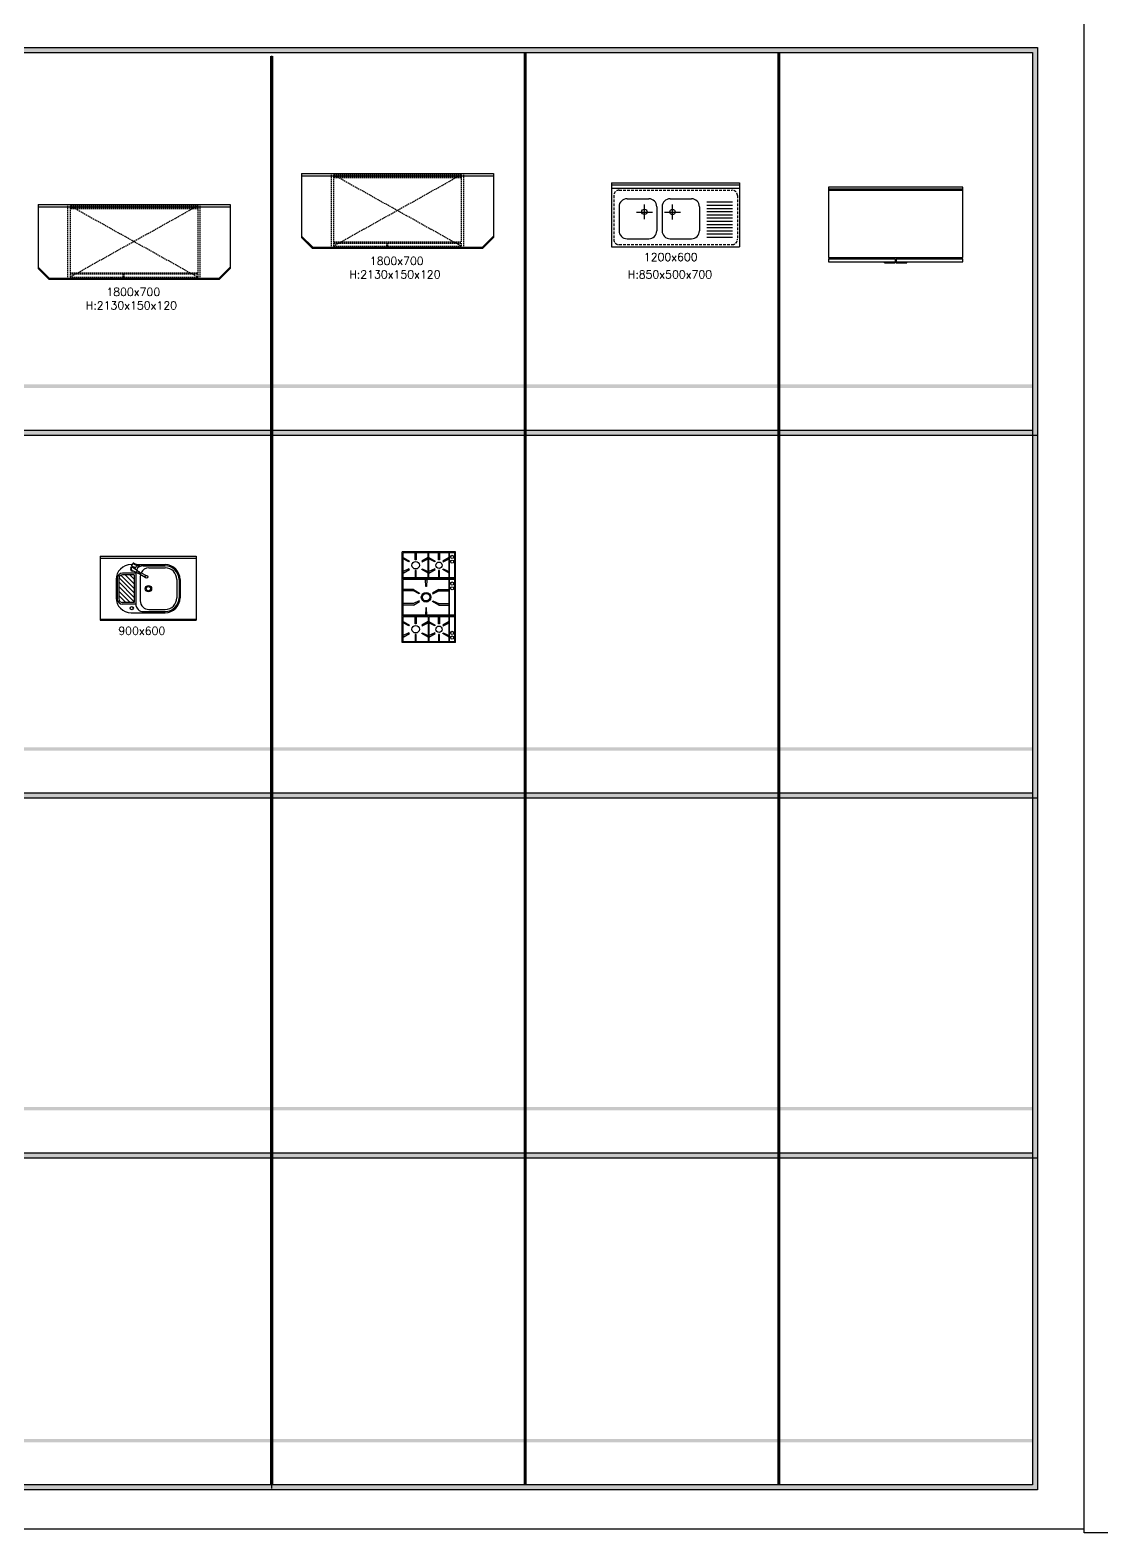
# Model space of a CAD drawing. Extents: x 0 to 79700, y -68 to 28499.
# Drawn here: x 10106 to 20154, y -38 to 14048 of the extents above; entities that cross this region are included whole.
import ezdxf

# ---------------------------------------------------------------- set-up
doc = ezdxf.new("R2010")
doc.units = 0
doc.header["$LTSCALE"] = 50
doc.header["$MEASUREMENT"] = 0
doc.linetypes.add('DASHED', pattern=[0.75, 0.5, -0.25])
doc.linetypes.add('HIDDEN', pattern=[0.375, 0.25, -0.125])
doc.layers.get('0').update_dxf_attribs({"linetype": 'CONTINUOUS'})
for name, color, linetype in [('1KIT', 4, 'CONTINUOUS'), ('FU', 4, 'CONTINUOUS'), ('FUR', 4, 'CONTINUOUS'), ('SHT', 7, 'CONTINUOUS'), ('TEXT1', 3, 'CONTINUOUS')]:
    doc.layers.add(name, color=color, linetype=linetype)
doc.styles.add('GHS', font='ROMANS.shx', dxfattribs={"bigfont": 'GHS.shx'})

msp = doc.modelspace()

# ---------------------------------------------------------------- linework, layer by layer
at = {"layer": '1KIT', "color": 7}
for p, q in [((12651.48944, 12702.48503), (14451.48944, 12702.48503)), ((12651.48944, 12702.48503), (12651.48944, 12102.48503)), ((12651.48944, 12682.48503), (14451.48944, 12682.48503)), ((14451.48944, 12702.48503), (14451.48944, 12102.48503)), ((15557.17161, 12616.95921), (16757.17161, 12616.95921)), ((15557.17161, 12616.95921), (15557.17161, 12016.95921)), ((15557.17161, 12596.95921), (16757.17161, 12596.95921)), ((15557.17161, 12566.95921), (16757.17161, 12566.95921)), ((16757.17161, 12616.95921), (16757.17161, 12016.95921)), ((18851.14919, 12575.51587), (17591.14919, 12575.51587)), ((17591.14919, 12575.51587), (17591.14919, 11915.51587)), ((18851.14919, 12555.51587), (17591.14919, 12555.51587)), ((18851.14919, 12545.51587), (17591.14919, 12545.51587)), ((18851.14919, 11915.51587), (18851.14919, 12575.51587)), ((10181.65956, 12412.00546), (11981.65956, 12412.00546)), ((10181.65956, 12412.00546), (10181.65956, 11812.00546)), ((11981.65956, 12412.00546), (11981.65956, 11812.00546)), ((15702.17161, 12466.95921), (15906.17161, 12466.95921)), ((16106.17161, 12466.95921), (16306.17161, 12466.95921)), ((10181.65956, 12392.00546), (11981.65956, 12392.00546)), ((15627.17161, 12391.95921), (15627.17161, 12166.95921)), ((15981.17161, 12391.95921), (15981.17161, 12166.95921)), ((16031.17161, 12391.95921), (16031.17161, 12166.95921)), ((16381.17161, 12391.95921), (16381.17161, 12166.95921)), ((12651.48944, 12116.62717), (12755.63157, 12012.48503)), ((14451.48944, 12116.62717), (14347.3473, 12012.48503)), ((12651.48944, 12102.48503), (12751.48944, 12002.48503)), ((12751.48944, 12002.48503), (14351.48944, 12002.48503)), ((12755.63157, 12012.48503), (14347.3473, 12012.48503)), ((14451.48944, 12102.48503), (14351.48944, 12002.48503)), ((15557.17161, 12016.95921), (16757.17161, 12016.95921)), ((15702.17161, 12091.95921), (15906.17161, 12091.95921)), ((16106.17161, 12091.95921), (16306.17161, 12091.95921)), ((17591.14919, 11915.51587), (18851.14919, 11915.51587)), ((17591.14919, 11905.51587), (18216.14919, 11905.51587)), ((17591.14919, 11905.51587), (17591.14919, 11875.51587)), ((17591.14919, 11875.51587), (18216.14919, 11875.51587)), ((18116.14919, 11865.51587), (18116.14919, 11875.51587)), ((18116.14919, 11865.51587), (18216.14919, 11865.51587)), ((18216.14919, 11905.51587), (18216.14919, 11875.51587)), ((18216.14919, 11875.51587), (18216.14919, 11865.51587)), ((18226.14919, 11905.51587), (18851.14919, 11905.51587)), ((18226.14919, 11905.51587), (18226.14919, 11875.51587)), ((18226.14919, 11875.51587), (18851.14919, 11875.51587)), ((18226.14919, 11875.51587), (18226.14919, 11865.51587)), ((18226.14919, 11865.51587), (18326.14919, 11865.51587)), ((18326.14919, 11865.51587), (18326.14919, 11875.51587)), ((18851.14919, 11875.51587), (18851.14919, 11905.51587)), ((10181.65956, 11826.1476), (10285.8017, 11722.00546)), ((10181.65956, 11812.00546), (10281.65956, 11712.00546)), ((10281.65956, 11712.00546), (11881.65956, 11712.00546)), ((10285.8017, 11722.00546), (11877.51743, 11722.00546)), ((11981.65956, 11826.1476), (11877.51743, 11722.00546)), ((11981.65956, 11812.00546), (11881.65956, 11712.00546)), ((10762.79605, 9117.60697), (10762.79605, 8517.60697)), ((10762.79605, 9117.60697), (11662.79605, 9117.60697)), ((10762.79605, 9097.60697), (11662.79605, 9097.60697)), ((11049.59519, 9006.5144), (11057.09172, 9019.8899)), ((11052.79605, 9037.60697), (11065.88556, 9037.60697)), ((11061.17545, 9021.04015), (11090.83475, 9004.4171)), ((11061.38359, 9027.89743), (11071.12199, 9048.90053)), ((11062.84332, 9023.91381), (11093.68893, 9009.61179)), ((11062.92012, 9020.06233), (11064.61766, 9023.09112)), ((11077.76135, 9051.33341), (11113.11173, 9034.94268)), ((11079.42127, 9042.84791), (11082.36581, 9049.19848)), ((11079.42127, 9042.84791), (11110.1672, 9028.59211)), ((11097.67255, 9011.07151), (11106.56965, 9030.26016)), ((11107.36557, 9037.60697), (11372.79605, 9037.60697)), ((11109.81943, 9027.84207), (11114.57233, 9038.09278)), ((11109.81943, 9027.84207), (11127.51709, 9019.63629)), ((11114.57233, 9038.09278), (11132.26999, 9029.887)), ((11118.66826, 9023.73918), (11123.42116, 9033.98989)), ((11127.51709, 9019.63629), (11132.26999, 9029.887)), ((11167.79605, 9027.60697), (11372.79605, 9027.60697)), ((11662.79605, 9117.60697), (11662.79605, 8517.60697)), ((10912.79605, 8897.60697), (10912.79605, 8727.60697)), ((10922.79605, 8907.60697), (10922.79605, 8717.60697)), ((10937.79605, 8907.60697), (10937.79605, 8717.60697)), ((11097.79605, 8957.60697), (10972.79605, 8957.60697)), ((11082.79605, 8942.60697), (10972.79605, 8942.60697)), ((11059.95259, 8984.08731), (11105.11105, 8966.80195)), ((11112.44475, 8979.88694), (11074.13108, 9009.38495)), ((11082.79605, 8942.60697), (11082.79605, 8682.60697)), ((11089.09009, 9005.39492), (11091.9146, 9010.43448)), ((11090.14709, 8997.05409), (11091.98501, 9000.33336)), ((11097.79605, 8957.60697), (11097.79605, 8667.60697)), ((11105.11105, 8966.80195), (11112.44475, 8979.88694)), ((11105.11105, 8966.80195), (11123.92716, 8956.25614)), ((11112.44475, 8979.88694), (11131.26086, 8969.34113)), ((11123.92716, 8956.25614), (11131.26086, 8969.34113)), ((11124.90499, 8958.00081), (11140.75016, 8949.12011)), ((11130.28304, 8967.59646), (11146.1282, 8958.71577)), ((11139.77233, 8947.37545), (11147.10603, 8960.46043)), ((11139.77233, 8947.37545), (11186.20169, 8919.6338)), ((11140.0535, 8927.60697), (11140.0535, 8697.60697)), ((11147.10603, 8960.46043), (11195.00213, 8935.33578)), ((11220.0535, 9007.60697), (11372.79605, 9007.60697)), ((11482.79605, 8897.60697), (11482.79605, 8727.60697)), ((11502.79605, 8897.60697), (11502.79605, 8727.60697)), ((11512.79605, 8897.60697), (11512.79605, 8727.60697)), ((11082.79605, 8682.60697), (10972.79605, 8682.60697)), ((11097.79605, 8667.60697), (10972.79605, 8667.60697)), ((11167.79605, 8597.60697), (11372.79605, 8597.60697)), ((11220.0535, 8617.60697), (11372.79605, 8617.60697)), ((10762.79605, 8527.60697), (11662.79605, 8527.60697)), ((10762.79605, 8517.60697), (11662.79605, 8517.60697)), ((11052.79605, 8587.60697), (11372.79605, 8587.60697))]:
    msp.add_line(p, q, dxfattribs=at)
at = {"layer": '1KIT', "color": 253, "linetype": 'HIDDEN'}
for p, q in [((12931.48944, 12002.48503), (12931.48944, 12702.48503)), ((14151.48944, 12692.39343), (12951.48944, 12692.39343)), ((12951.48944, 12692.39343), (14151.48944, 12022.39343)), ((14151.48944, 12692.39343), (12951.48944, 12022.39343)), ((12951.48944, 12692.39343), (12951.48944, 12062.39343)), ((14151.48944, 12062.39343), (14151.48944, 12692.39343)), ((14171.48944, 12002.48503), (14171.48944, 12702.48503)), ((14151.48944, 12672.39343), (12951.48944, 12672.39343)), ((14151.48944, 12662.39343), (12951.48944, 12662.39343)), ((10461.65956, 11712.00546), (10461.65956, 12412.00546)), ((11681.65956, 12401.91386), (10481.65956, 12401.91386)), ((10481.65956, 12401.91386), (11681.65956, 11731.91386)), ((11681.65956, 12401.91386), (10481.65956, 11731.91386)), ((10481.65956, 12401.91386), (10481.65956, 11771.91386)), ((11681.65956, 11771.91386), (11681.65956, 12401.91386)), ((11701.65956, 11712.00546), (11701.65956, 12412.00546)), ((11681.65956, 12381.91386), (10481.65956, 12381.91386)), ((11681.65956, 12371.91386), (10481.65956, 12371.91386)), ((12951.48944, 12062.39343), (14151.48944, 12062.39343)), ((12951.48944, 12052.39343), (13446.48944, 12052.39343)), ((12951.48944, 12052.39343), (12951.48944, 12022.39343)), ((12951.48944, 12022.39343), (13446.48944, 12022.39343)), ((13346.48944, 12012.39343), (13346.48944, 12022.39343)), ((13346.48944, 12012.39343), (13446.48944, 12012.39343)), ((13446.48944, 12052.39343), (13446.48944, 12022.39343)), ((13446.48944, 12022.39343), (13446.48944, 12012.39343)), ((13456.48944, 12052.39343), (14151.48944, 12052.39343)), ((13456.48944, 12052.39343), (13456.48944, 12022.39343)), ((13456.48944, 12022.39343), (14151.48944, 12022.39343)), ((13456.48944, 12022.39343), (13456.48944, 12012.39343)), ((13456.48944, 12012.39343), (13556.48944, 12012.39343)), ((13556.48944, 12012.39343), (13556.48944, 12022.39343)), ((14151.48944, 12022.39343), (14151.48944, 12052.39343)), ((10481.65956, 11771.91386), (11681.65956, 11771.91386)), ((10481.65956, 11761.91386), (10976.65956, 11761.91386)), ((10481.65956, 11761.91386), (10481.65956, 11731.91386)), ((10481.65956, 11731.91386), (10976.65956, 11731.91386)), ((10876.65956, 11721.91386), (10876.65956, 11731.91386)), ((10876.65956, 11721.91386), (10976.65956, 11721.91386)), ((10976.65956, 11761.91386), (10976.65956, 11731.91386)), ((10976.65956, 11731.91386), (10976.65956, 11721.91386)), ((10986.65956, 11761.91386), (11681.65956, 11761.91386)), ((10986.65956, 11761.91386), (10986.65956, 11731.91386)), ((10986.65956, 11731.91386), (11681.65956, 11731.91386)), ((10986.65956, 11731.91386), (10986.65956, 11721.91386)), ((10986.65956, 11721.91386), (11086.65956, 11721.91386)), ((11086.65956, 11721.91386), (11086.65956, 11731.91386)), ((11681.65956, 11731.91386), (11681.65956, 11761.91386))]:
    msp.add_line(p, q, dxfattribs=at)
at = {"layer": '1KIT', "color": 253, "linetype": 'DASHED'}
for p, q in [((15627.17161, 12546.95921), (16687.17161, 12546.95921)), ((15577.17161, 12496.95921), (15577.17161, 12086.95921)), ((16737.17161, 12496.95921), (16737.17161, 12086.95921)), ((15627.17161, 12036.95921), (16687.17161, 12036.95921))]:
    msp.add_line(p, q, dxfattribs=at)
at = {"layer": '1KIT', "color": 253}
for p, q in [((15865.17161, 12274.95921), (15865.17161, 12413.95921)), ((16128.17161, 12273.95921), (16128.17161, 12412.95921)), ((16451.17161, 12436.95921), (16692.17161, 12436.95921)), ((16451.17161, 12406.95921), (16692.17161, 12406.95921)), ((15791.17161, 12341.95921), (15941.17161, 12341.95921)), ((16054.17161, 12340.95921), (16204.17161, 12340.95921)), ((16451.17161, 12376.95921), (16692.17161, 12376.95921)), ((16451.17161, 12346.95921), (16692.17161, 12346.95921)), ((16451.17161, 12316.95921), (16692.17161, 12316.95921)), ((16451.17161, 12286.95921), (16692.17161, 12286.95921)), ((16451.17161, 12256.95921), (16692.17161, 12256.95921)), ((16451.17161, 12226.95921), (16692.17161, 12226.95921)), ((16451.17161, 12196.95921), (16692.17161, 12196.95921)), ((16451.17161, 12166.95921), (16692.17161, 12166.95921)), ((16451.17161, 12136.95921), (16692.17161, 12136.95921)), ((16451.17161, 12106.95921), (16692.17161, 12106.95921)), ((11082.79605, 8730.47494), (10937.79605, 8875.47494)), ((11082.79605, 8772.90134), (10938.99777, 8916.69962)), ((11082.79605, 8815.32775), (10958.54814, 8939.57566)), ((11082.79605, 8857.75416), (10997.94324, 8942.60697)), ((11082.79605, 8900.18056), (11040.36965, 8942.60697)), ((11082.79605, 8688.04853), (10937.79605, 8833.04853)), ((11045.81121, 8682.60697), (10937.79605, 8790.62212)), ((11003.3848, 8682.60697), (10937.79605, 8748.19572))]:
    msp.add_line(p, q, dxfattribs=at)
at = {"layer": '1KIT', "color": 253, "linetype": 'Continuous'}
for centre in [(15865.17161, 12344.45921), (16128.17161, 12343.45921)]:
    msp.add_circle(centre, 25, dxfattribs=at)
at = {"layer": '1KIT', "color": 7}
for centre, radius in [((11197.52583, 8923.60416), 12), ((11215.97839, 8812.60697), 30), ((11215.97839, 8812.60697), 20), ((11059.68967, 8629.74853), 15)]:
    msp.add_circle(centre, radius, dxfattribs=at)
at = {"layer": '1KIT', "color": 253, "linetype": 'DASHED'}
for centre, start, end in [((15627.17161, 12496.95921), 90, 180), ((16687.17161, 12496.95921), 0, 90), ((15627.17161, 12086.95921), 180, 270), ((16687.17161, 12086.95921), 270, 0)]:
    msp.add_arc(centre, 50, start, end, dxfattribs=at)
at = {"layer": '1KIT', "color": 7}
for centre, radius, start, end in [((15702.17161, 12391.95921), 75, 90, 180), ((15906.17161, 12391.95921), 75, 0, 90), ((16106.17161, 12391.95921), 75, 90, 180), ((16306.17161, 12391.95921), 75, 0, 90), ((15702.17161, 12166.95921), 75, 180, 270), ((15906.17161, 12166.95921), 75, 270, 0), ((16106.17161, 12166.95921), 75, 180, 270), ((16306.17161, 12166.95921), 75, 270, 0), ((11052.79605, 8897.60697), 140, 90, 180), ((11059.70871, 9018.42316), 3, 60.730810333, 150.730810333), ((11064.10526, 9026.63549), 3, 155.124501347, 245.124501346), ((11075.65811, 9046.79729), 5, 65.124501346, 155.124501347), ((11167.79605, 8957.60697), 70, 90, 155.715115079), ((11372.79605, 8897.60697), 140, 0, 90), ((11372.79605, 8897.60697), 130, 0, 90), ((10972.79605, 8907.60697), 50, 90, 180), ((10972.79605, 8907.60697), 35, 90, 180), ((11067.04184, 8996.73613), 20, 150.730810333, 293.217425968), ((11067.04184, 8996.73613), 14.5, 60.730810333, 240.730810333), ((11089.36801, 9001.8001), 3, 330.730810333, 60.730810333), ((11094.95088, 9012.33346), 3, 245.124501346, 335.124501347), ((11167.79605, 8957.60697), 70, 170.4421689, 180), ((11220.0535, 8927.60697), 80, 166.755179858, 180), ((11220.0535, 8927.60697), 80, 90, 155.754738915), ((11372.79605, 8897.60697), 110, 0, 90), ((11052.79605, 8727.60697), 140, 180, 270), ((10972.79605, 8717.60697), 50, 180, 270), ((10972.79605, 8717.60697), 35, 180, 270), ((11167.79605, 8667.60697), 70, 180, 270), ((11220.0535, 8697.60697), 80, 180, 270), ((11372.79605, 8727.60697), 140, 270, 0), ((11372.79605, 8727.60697), 130, 270, 0), ((11372.79605, 8727.60697), 110, 270, 0)]:
    msp.add_arc(centre, radius, start, end, dxfattribs=at)
at = {"layer": 'FU'}
msp.add_lwpolyline([(19986, 14249.54043), (41869.50283, 14249.54043), (41869.50283, -37.60583), (19986, -37.60583)], close=True, dxfattribs=at)
at = {"layer": 'FUR'}
for p, q in [((14095.83613, 9157.14113), (13595.83613, 9157.14113)), ((13595.83613, 8307.14113), (13595.83613, 9157.14113)), ((14095.83613, 8307.14113), (14095.83613, 9157.14113)), ((14033.83613, 9149.14113), (13603.83613, 9149.14113)), ((13603.83613, 8915.14113), (13603.83613, 9149.14113)), ((13837.83613, 8915.14113), (13837.83613, 9149.14113)), ((13845.83613, 8915.14113), (13845.83613, 9149.14113)), ((14033.83613, 8915.14113), (14033.83613, 9149.14113)), ((14087.83613, 9149.14113), (14037.83613, 9149.14113)), ((14037.83613, 8915.14113), (14037.83613, 9149.14113)), ((14087.83613, 8915.14113), (14087.83613, 9149.14113)), ((14095.83613, 8907.14113), (13595.83613, 8907.14113)), ((14033.83613, 8915.14113), (13603.83613, 8915.14113)), ((14033.83613, 8899.14113), (13603.83613, 8899.14113)), ((13603.83613, 8565.14113), (13603.83613, 8899.14113)), ((14033.83613, 8565.14113), (14033.83613, 8899.14113)), ((14087.83613, 8915.14113), (14037.83613, 8915.14113)), ((14037.83613, 8565.14113), (14037.83613, 8899.14113)), ((14087.83613, 8899.14113), (14037.83613, 8899.14113)), ((14087.83613, 8565.14113), (14087.83613, 8899.14113)), ((13700.10223, 8804.84437), (13603.83613, 8804.84437)), ((13700.10223, 8791.44165), (13603.83613, 8791.44165)), ((13937.57004, 8804.84437), (14033.83613, 8804.84437)), ((13937.57004, 8791.44165), (14033.83613, 8791.44165)), ((13700.10223, 8672.84062), (13603.83613, 8672.84062)), ((13700.10223, 8659.4379), (13603.83613, 8659.4379)), ((13937.57004, 8672.84062), (14033.83613, 8672.84062)), ((13937.57004, 8659.4379), (14033.83613, 8659.4379)), ((14095.83613, 8557.14113), (13595.83613, 8557.14113)), ((14033.83613, 8565.14113), (13603.83613, 8565.14113)), ((13837.83613, 8549.14113), (13603.83613, 8549.14113)), ((13603.83613, 8315.14113), (13603.83613, 8549.14113)), ((13837.83613, 8549.14113), (13837.83613, 8315.14113)), ((13845.83613, 8549.14113), (13845.83613, 8315.14113)), ((14033.83613, 8549.14113), (13845.83613, 8549.14113)), ((14033.83613, 8315.14113), (14033.83613, 8549.14113)), ((14087.83613, 8565.14113), (14037.83613, 8565.14113)), ((14087.83613, 8549.14113), (14037.83613, 8549.14113)), ((14037.83613, 8315.14113), (14037.83613, 8549.14113)), ((14087.83613, 8315.14113), (14087.83613, 8549.14113)), ((13837.83613, 8315.14113), (13603.83613, 8315.14113)), ((14033.83613, 8315.14113), (13845.83613, 8315.14113)), ((14087.83613, 8315.14113), (14037.83613, 8315.14113)), ((14095.83613, 8307.14113), (13595.83613, 8307.14113))]:
    msp.add_line(p, q, dxfattribs=at)
for points in [[(13603.83613, 9104.84437), (13661.57638, 9070.49473), (13658.3838, 9064.60771), (13603.83613, 9091.44165)], [(13837.83613, 9104.84437), (13780.09589, 9070.49473), (13783.28846, 9064.60771), (13837.83613, 9091.44165)], [(13845.83613, 9104.84437), (13903.57638, 9070.49473), (13900.3838, 9064.60771), (13845.83613, 9091.44165)], [(14033.83613, 9104.84437), (13976.09589, 9070.49473), (13979.28846, 9064.60771), (14033.83613, 9091.44165)], [(13603.83613, 8959.4379), (13661.57638, 8993.78754), (13658.3838, 8999.67455), (13603.83613, 8972.84062)], [(13837.83613, 8959.4379), (13780.09589, 8993.78754), (13783.28846, 8999.67455), (13837.83613, 8972.84062)], [(13845.83613, 8959.4379), (13903.57638, 8993.78754), (13900.3838, 8999.67455), (13845.83613, 8972.84062)], [(14033.83613, 8959.4379), (13976.09589, 8993.78754), (13979.28846, 8999.67455), (14033.83613, 8972.84062)], [(13700.10223, 8804.84437), (13757.84247, 8770.49473), (13754.6499, 8764.60771), (13700.10223, 8791.44165)], [(13937.57004, 8804.84437), (13879.82979, 8770.49473), (13883.02237, 8764.60771), (13937.57004, 8791.44165)], [(13700.10223, 8659.4379), (13757.84247, 8693.78754), (13754.6499, 8699.67455), (13700.10223, 8672.84062)], [(13937.57004, 8659.4379), (13879.82979, 8693.78754), (13883.02237, 8699.67455), (13937.57004, 8672.84062)], [(13603.83613, 8504.84437), (13661.57638, 8470.49473), (13658.3838, 8464.60771), (13603.83613, 8491.44165)], [(13837.83613, 8504.84437), (13780.09589, 8470.49473), (13783.28846, 8464.60771), (13837.83613, 8491.44165)], [(13845.83613, 8504.84437), (13903.57638, 8470.49473), (13900.3838, 8464.60771), (13845.83613, 8491.44165)], [(14033.83613, 8504.84437), (13976.09589, 8470.49473), (13979.28846, 8464.60771), (14033.83613, 8491.44165)], [(13603.83613, 8359.4379), (13661.57638, 8393.78754), (13658.3838, 8399.67455), (13603.83613, 8372.84062)], [(13837.83613, 8359.4379), (13780.09589, 8393.78754), (13783.28846, 8399.67455), (13837.83613, 8372.84062)], [(13845.83613, 8359.4379), (13903.57638, 8393.78754), (13900.3838, 8399.67455), (13845.83613, 8372.84062)], [(14033.83613, 8359.4379), (13976.09589, 8393.78754), (13979.28846, 8399.67455), (14033.83613, 8372.84062)]]:
    msp.add_lwpolyline(points, dxfattribs=at)
for points in [[(13726.86341, 9149.14113), (13724.18462, 9081.7733), (13717.48764, 9081.7733), (13714.80885, 9149.14113)], [(13945.86341, 9149.14113), (13943.18462, 9081.7733), (13936.48764, 9081.7733), (13933.80885, 9149.14113)], [(13726.86341, 8915.14113), (13724.18462, 8982.50897), (13717.48764, 8982.50897), (13714.80885, 8915.14113)], [(13824.86341, 8899.14113), (13822.18462, 8831.7733), (13815.48764, 8831.7733), (13812.80885, 8899.14113)], [(13945.86341, 8915.14113), (13943.18462, 8982.50897), (13936.48764, 8982.50897), (13933.80885, 8915.14113)], [(13824.86341, 8565.14113), (13822.18462, 8632.50897), (13815.48764, 8632.50897), (13812.80885, 8565.14113)], [(13726.86341, 8549.14113), (13724.18462, 8481.7733), (13717.48764, 8481.7733), (13714.80885, 8549.14113)], [(13945.86341, 8549.14113), (13943.18462, 8481.7733), (13936.48764, 8481.7733), (13933.80885, 8549.14113)], [(13726.86341, 8315.14113), (13724.18462, 8382.50897), (13717.48764, 8382.50897), (13714.80885, 8315.14113)], [(13945.86341, 8315.14113), (13943.18462, 8382.50897), (13936.48764, 8382.50897), (13933.80885, 8315.14113)]]:
    msp.add_lwpolyline(points, close=True, dxfattribs=at)
for centre, radius in [((13720.83613, 9032.14113), 35), ((13939.83613, 9032.14113), 30), ((14062.83613, 9110.25706), 15), ((14062.83613, 9066.25706), 15), ((14062.83613, 8860.25706), 15), ((13818.83613, 8732.14113), 45), ((13818.83613, 8732.14113), 35), ((14062.83613, 8816.25706), 15), ((13720.83613, 8432.14113), 35), ((13939.83613, 8432.14113), 30), ((14062.83613, 8398.02521), 15), ((14062.83613, 8354.02521), 15)]:
    msp.add_circle(centre, radius, dxfattribs=at)
at = {"layer": 'SHT'}
for p, q in [((437.9205, 13884.53498), (19548.16156, 13884.53498)), ((437.9205, 13884.53498), (19548.16156, 13884.53498)), ((484.28124, 13838.17424), (19501.80082, 13838.17424)), ((484.28124, 13838.17424), (19501.80082, 13838.17424)), ((19501.80082, 13838.17424), (19501.80082, 411.81415)), ((19501.80082, 13838.17424), (19501.80082, 411.81415)), ((19548.16156, 13884.53498), (19548.16156, 365.45341)), ((19548.16156, 13884.53498), (19548.16156, 365.45341)), ((19501.80082, 10295.38357), (484.28124, 10295.38357)), ((19501.80082, 10295.38357), (484.28124, 10295.38357)), ((19548.16156, 10249.02283), (437.9205, 10249.02283)), ((19548.16156, 10249.02283), (437.9205, 10249.02283)), ((19548.16156, 6848.69192), (437.9205, 6848.69192)), ((19548.16156, 6848.69192), (437.9205, 6848.69192)), ((19501.80082, 6895.05266), (484.28124, 6895.05266)), ((19501.80082, 6895.05266), (484.28124, 6895.05266)), ((19501.80082, 3522.59495), (484.28124, 3522.59495)), ((19501.80082, 3522.59495), (484.28124, 3522.59495)), ((19548.16156, 3476.23421), (437.9205, 3476.23421)), ((19548.16156, 3476.23421), (437.9205, 3476.23421)), ((19548.16156, 365.45341), (437.9205, 365.45341)), ((19548.16156, 365.45341), (437.9205, 365.45341)), ((19501.80082, 411.81415), (484.28124, 411.81415)), ((19501.80082, 411.81415), (484.28124, 411.81415))]:
    msp.add_line(p, q, dxfattribs=at)
msp.add_lwpolyline([(0, 0), (19986, 0), (19986, 14249.54043), (0, 14249.54043)], close=True, dxfattribs=at)
for points in [[(484.12147, 13884.53498), (19548.16156, 13884.53498), (484.12147, 13838.17424), (19548.16156, 13838.17424)], [(19548.16156, 365.45341), (19501.80082, 365.45341), (19548.16156, 13838.17424), (19501.80082, 13838.17424)], [(461.88159, 10726.608), (19501.80082, 10726.608), (461.88159, 10694.66545), (19501.80082, 10694.66545)], [(437.9205, 10249.02283), (19501.80082, 10249.02283), (437.9205, 10295.38357), (19501.80082, 10295.38357)], [(461.88159, 7326.27709), (19501.80082, 7326.27709), (461.88159, 7294.33454), (19501.80082, 7294.33454)], [(437.9205, 6848.69192), (19501.80082, 6848.69192), (437.9205, 6895.05266), (19501.80082, 6895.05266)], [(461.88159, 3953.81938), (19501.80082, 3953.81938), (461.88159, 3921.87683), (19501.80082, 3921.87683)], [(437.9205, 3476.23421), (19501.80082, 3476.23421), (437.9205, 3522.59495), (19501.80082, 3522.59495)], [(461.88159, 843.03858), (19501.80082, 843.03858), (461.88159, 811.09603), (19501.80082, 811.09603)], [(437.9205, 365.45341), (19501.80082, 365.45341), (437.9205, 411.81415), (19501.80082, 411.81415)]]:
    msp.add_solid(points, dxfattribs=at)
at = {"layer": 'TEXT1'}
for p, q in [((12370.23097, 13806.23169), (12370.23097, 379.8716)), ((14747.42092, 13838.17424), (14747.42092, 411.81415)), ((17124.61087, 13838.17424), (17124.61087, 411.81415))]:
    msp.add_line(p, q, dxfattribs=at)
at = {"layer": 'TEXT1', "const_width": 30}
for points in [[(12370.23097, 411.81415), (12370.23097, 13806.23169)], [(14747.42092, 411.81415), (14747.42092, 13838.17424)], [(17124.61087, 411.81415), (17124.61087, 13838.17424)]]:
    msp.add_lwpolyline(points, dxfattribs=at)

# ---------------------------------------------------------------- texts
at = {"color": 2, "style": 'GHS'}
for s, p in [('1800x700', (13291.42754, 11846.83242)), ('1200x600', (15859.69735, 11883.64403)), ('H:2130x150x120', (13098.91429, 11720.27605)), ('H:850x500x700', (15708.87507, 11720.27605)), ('1800x700', (10821.59767, 11556.35285)), ('H:2130x150x120', (10629.08441, 11429.79648)), ('900x600', (10933.57688, 8379.76104))]:
    msp.add_text(s, height=75, dxfattribs=at).set_placement(p)

doc.saveas('drawing.dxf')
